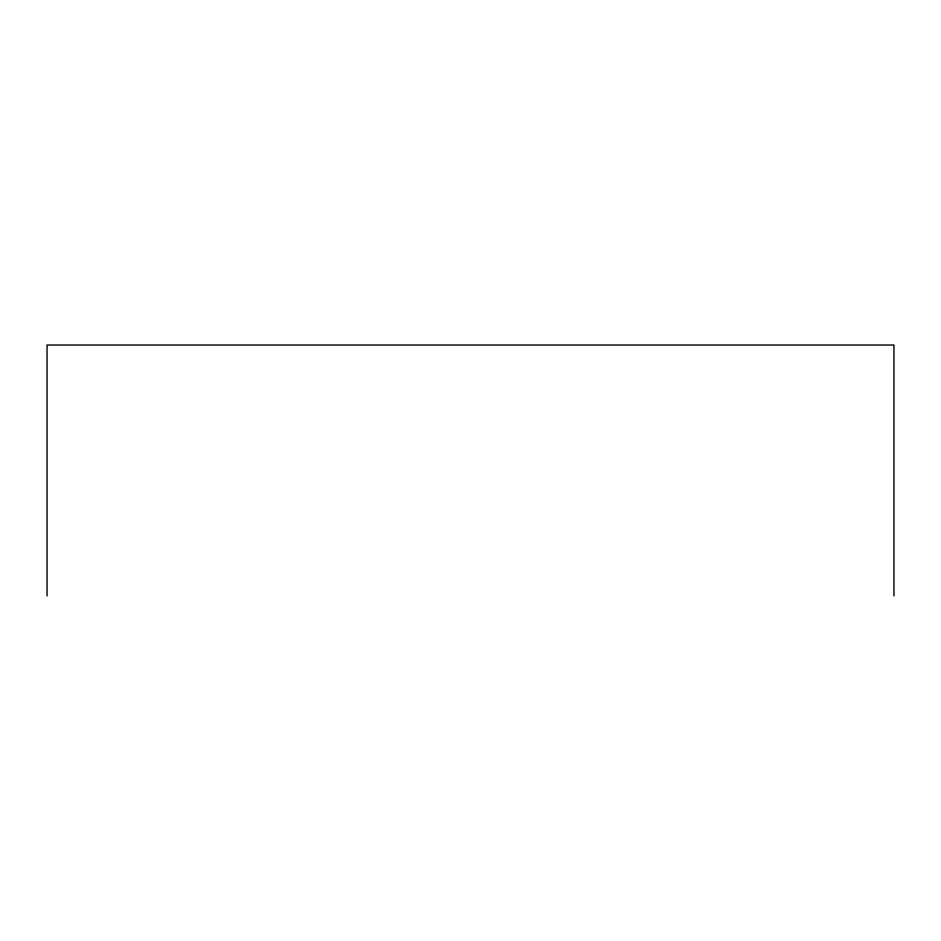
<?xml version="1.0" encoding="UTF-8"?>
<svg xmlns="http://www.w3.org/2000/svg" width="941" height="941" viewBox="0 0 941 941"><rect width="100%" height="100%" fill="white"/><g stroke="black" fill="none" stroke-linecap="round" stroke-linejoin="round"><path stroke-width="1.41" d="M893.95 595.982L893.95 345.018L47.05 345.018L47.05 595.982"/></g></svg>
